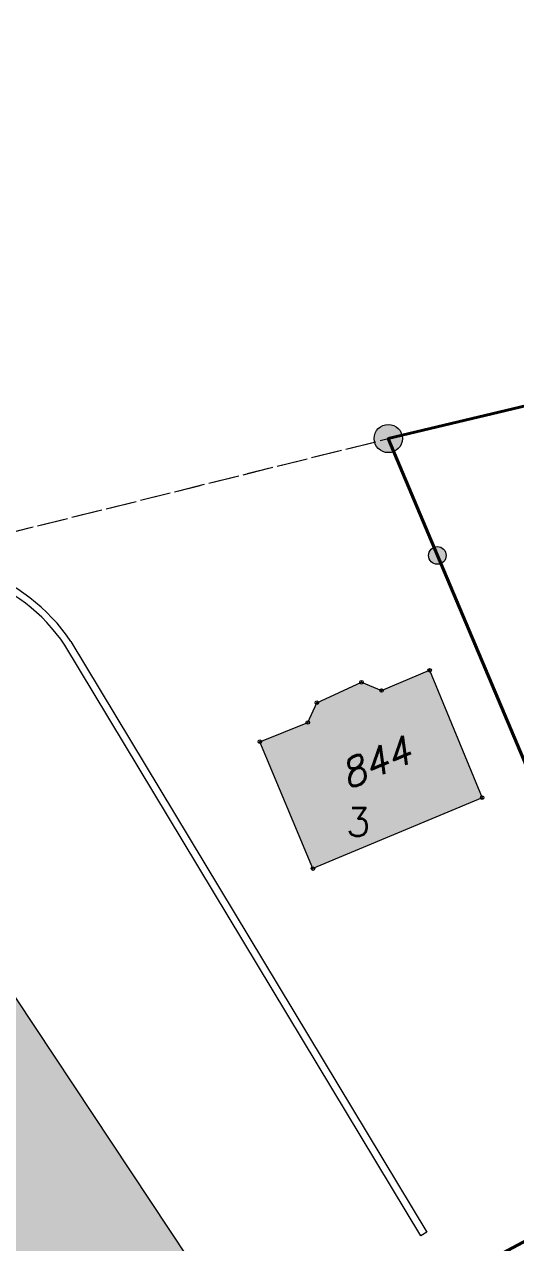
# Model space of a CAD drawing. Header units: metres. Extents: x 2513914 to 2544706, y 1140005 to 1171926.
# Drawn here: x 2515387.4 to 2515415.2, y 1146511.4 to 1146580.4 of the extents above; entities that cross this region are included whole.
import ezdxf
from ezdxf.enums import TextEntityAlignment as Align

# ---------------------------------------------------------------- set-up
doc = ezdxf.new("R2010")
doc.units = ezdxf.units.M
doc.linetypes.add('MO_I', pattern=[2, 1.5, -0.5])
for name, color, linetype, lineweight in [('MO_AD_NO_POLICE', 7, 'Continuous', 20), ('MO_BF', 7, 'Continuous', 40), ('MO_BF_PTS', 7, 'Continuous', 20), ('MO_CS_BAT', 7, 'Continuous', 20), ('MO_CS_BAT_DES', 7, 'Continuous', 20), ('MO_CS_BAT_NUM', 7, 'Continuous', 20), ('MO_CS_PTS', 7, 'Continuous', 20), ('MO_CS_SV_CHAMP', 7, 'MO_I', 20), ('MO_CS_SV_JARDIN', 7, 'MO_I', 20), ('MO_ODL_MUR', 7, 'Continuous', 20)]:
    doc.layers.add(name, color=color, linetype=linetype, lineweight=lineweight)
doc.layers.add('MO_BF_PTS_CA', color=7, linetype='Continuous', lineweight=18, true_color=0xffffff)
doc.layers.add('MO_CS_BAT_HACH', color=7, linetype='Continuous', lineweight=20, true_color=0xa0a0a0)
doc.styles.get("Standard").update_dxf_attribs({"font": 'simplex.shx'})

# ---------------------------------------------------------------- blocks, each defined once
blk = doc.blocks.new('AD')
at = {"layer": 'MO_AD_NO_POLICE'}
blk.add_attdef('NUMERO', text='', height=0.0016, dxfattribs=at).set_placement((0.000003, -0.000004), align=Align.MIDDLE_CENTER)
blk = doc.blocks.new('B_CS_BAT')
at = {"layer": 'MO_CS_BAT_DES', "oblique": 15.00003, "flags": 1}
blk.add_attdef('DESIGNATION', text='', height=0.0016, dxfattribs=at).set_placement((0.001426, -0.001132), align=Align.MIDDLE_CENTER)
at = {"layer": 'MO_CS_BAT_NUM', "oblique": 15.00003}
blk.add_attdef('NUMERO', text='', height=0.0016, dxfattribs=at).set_placement((0.001426, 0.000876), align=Align.MIDDLE_CENTER)
blk = doc.blocks.new('PTS_BF_BORNE')
at = {"layer": 'MO_BF_PTS_CA'}
h = blk.add_hatch(color=256, dxfattribs=at)
edge = h.paths.add_edge_path()
edge.add_arc((0, 0), 0.0008, 0, 360)
at = {"layer": 'MO_BF_PTS', "linetype": 'Continuous'}
blk.add_circle((0, 0), 0.0008, dxfattribs=at)
blk.add_point((0, 0), dxfattribs=at)
blk = doc.blocks.new('PTS_BF_CHEVILLE')
at = {"layer": 'MO_BF_PTS_CA'}
h = blk.add_hatch(color=256, dxfattribs=at)
edge = h.paths.add_edge_path()
edge.add_arc((0, 0), 0.0005, 0, 360)
at = {"layer": 'MO_BF_PTS', "linetype": 'Continuous'}
blk.add_circle((0, 0), 0.0005, dxfattribs=at)
blk.add_point((0, 0), dxfattribs=at)
blk = doc.blocks.new('PTS_CS')
at = {"layer": 'MO_CS_PTS', "linetype": 'Continuous'}
blk.add_circle((0, 0), 0.0001, dxfattribs=at)
at = {"layer": 'MO_CS_PTS'}
blk.add_point((0, 0), dxfattribs=at)

msp = doc.modelspace()

# ---------------------------------------------------------------- hatches: boundary and pattern name
at = {"layer": 'MO_CS_BAT_HACH'}
for points in [[(2515413.348, 1146536.589), (2515403.759, 1146532.57), (2515400.749, 1146539.769), (2515403.468, 1146540.859), (2515403.978, 1146541.979), (2515406.508, 1146543.139), (2515407.648, 1146542.669), (2515410.368, 1146543.819)], [(2515323.889, 1146502.35), (2515378.179, 1146538.36), (2515401.049, 1146503.88), (2515349.989, 1146469.92), (2515342.599, 1146465.01), (2515292.21, 1146431.541), (2515275.69, 1146420.571), (2515252.73, 1146455.141), (2515319.369, 1146499.35)]]:
    msp.add_hatch(color=256, dxfattribs=at).paths.add_polyline_path(points)

# ---------------------------------------------------------------- linework, layer by layer
at = {"layer": 'MO_BF', "flags": 128}
msp.add_lwpolyline([(2515444.939, 1146422.77), (2515432.089, 1146458.66), (2515428.149, 1146470.31), (2515412.779, 1146501.07), (2515411.379, 1146509.1), (2515424.458, 1146516.079), (2515425.088, 1146516.529), (2515410.808, 1146550.329), (2515408.028, 1146556.959), (2515439.128, 1146564.379), (2515458.768, 1146569.099), (2515461.778, 1146567.799), (2515463.478, 1146565.059), (2515463.508, 1146567.949), (2515463.288, 1146576.249), (2515462.718, 1146618.299), (2515459.968, 1146631.808)], dxfattribs=at)
msp.add_lwpolyline([(2515440.148, 1146561.329), (2515440.118, 1146561.409), (2515439.128, 1146564.379), (2515408.028, 1146556.959), (2515410.808, 1146550.329), (2515425.088, 1146516.529), (2515450.778, 1146532.339), (2515442.368, 1146555.269)], close=True, dxfattribs=at)
at = {"layer": 'MO_CS_BAT', "flags": 128}
for points in [[(2515413.348, 1146536.589), (2515403.759, 1146532.57), (2515400.749, 1146539.769), (2515403.468, 1146540.859), (2515403.978, 1146541.979), (2515406.508, 1146543.139), (2515407.648, 1146542.669), (2515410.368, 1146543.819)], [(2515323.889, 1146502.35), (2515378.179, 1146538.36), (2515401.049, 1146503.88), (2515349.989, 1146469.92), (2515342.599, 1146465.01), (2515292.21, 1146431.541), (2515275.69, 1146420.571), (2515252.73, 1146455.141), (2515319.369, 1146499.35)]]:
    msp.add_lwpolyline(points, close=True, dxfattribs=at)
at = {"layer": 'MO_CS_SV_CHAMP', "flags": 128}
msp.add_lwpolyline([(2515436.678, 1146678.908), (2515427.918, 1146680.888), (2515418.978, 1146679.798), (2515385.138, 1146663.189), (2515363.238, 1146649.469), (2515330.629, 1146626.699), (2515312.699, 1146612.83), (2515289.659, 1146593.53), (2515274.079, 1146578.4), (2515250.09, 1146553.32), (2515230.8, 1146532.391), (2515193.26, 1146490.021), (2515187.54, 1146481.531), (2515197.92, 1146493.831), (2515231.08, 1146526.041), (2515247.23, 1146539.211), (2515248.77, 1146540.471), (2515281.199, 1146571.86, -0.130553), (2515291.109, 1146574.44), (2515325.369, 1146579.34, -0.288958), (2515336.429, 1146572.93), (2515352.119, 1146539.52), (2515353.159, 1146537.84), (2515354.519, 1146535.63), (2515365.559, 1146543.03), (2515371.659, 1146546.66), (2515378.159, 1146549.52), (2515408.028, 1146556.959), (2515439.128, 1146564.379), (2515458.768, 1146569.099), (2515461.778, 1146567.799), (2515463.478, 1146565.059), (2515463.508, 1146567.949), (2515463.288, 1146576.249), (2515462.718, 1146618.299), (2515459.968, 1146631.808), (2515448.328, 1146665.138), (2515443.568, 1146673.078)], format="xyb", close=True, dxfattribs=at)
at = {"layer": 'MO_CS_SV_JARDIN', "flags": 128}
msp.add_lwpolyline([(2515187.54, 1146481.531), (2515197.92, 1146493.831), (2515231.08, 1146526.041), (2515247.23, 1146539.211), (2515248.77, 1146540.471), (2515281.199, 1146571.86, -0.130553), (2515291.109, 1146574.44), (2515325.369, 1146579.34, -0.288958), (2515336.429, 1146572.93), (2515352.119, 1146539.52), (2515353.159, 1146537.84), (2515354.519, 1146535.63), (2515365.559, 1146543.03), (2515371.659, 1146546.66), (2515378.159, 1146549.52), (2515408.028, 1146556.959), (2515439.128, 1146564.379), (2515458.768, 1146569.099), (2515461.778, 1146567.799), (2515463.478, 1146565.059), (2515463.278, 1146543.169), (2515458.768, 1146537.179), (2515450.778, 1146532.339), (2515425.088, 1146516.529), (2515424.458, 1146516.079), (2515411.379, 1146509.1), (2515412.779, 1146501.07), (2515428.149, 1146470.31), (2515432.089, 1146458.66), (2515387.569, 1146428.04), (2515395.599, 1146415.51), (2515393.949, 1146414.46), (2515404.769, 1146397.59), (2515406.409, 1146398.64), (2515406.659, 1146398.26), (2515345.709, 1146358.891), (2515314.049, 1146338.692), (2515305.16, 1146352.061), (2515295.741, 1146366.247), (2515293.86, 1146364.921), (2515294.2, 1146364.531), (2515278.77, 1146353.542), (2515260.41, 1146340.772), (2515261.76, 1146338.702), (2515262.99, 1146339.522), (2515266.21, 1146334.682), (2515265.89, 1146332.492), (2515261.22, 1146329.302), (2515261.04, 1146329.112), (2515252.81, 1146335.992), (2515244.74, 1146343.302), (2515237.32, 1146351.262), (2515222.78, 1146371.652), (2515196.49, 1146410.902), (2515197.22, 1146418.522), (2515203.67, 1146424.852), (2515185.81, 1146454.442), (2515183.82, 1146461.771), (2515183.95, 1146471.951)], format="xyb", close=True, dxfattribs=at)
at = {"layer": 'MO_ODL_MUR'}
for points in [[(2515390.039, 1146545.45, 0.337547), (2515378.159, 1146549.52)], [(2515389.699, 1146545.24, 0.336814), (2515378.299, 1146549.15)]]:
    msp.add_lwpolyline(points, format="xyb", dxfattribs=at)
for points in [[(2515390.039, 1146545.45), (2515410.219, 1146511.95)], [(2515410.219, 1146511.95), (2515409.879, 1146511.74), (2515389.699, 1146545.24)]]:
    msp.add_lwpolyline(points, dxfattribs=at)

# ---------------------------------------------------------------- block references
at = {"layer": 'MO_AD_NO_POLICE', "xscale": 1000, "yscale": 1000, "zscale": 1000}
msp.add_blockref('AD', (2515406.318, 1146535.219), dxfattribs=at).add_auto_attribs({'NUMERO': '3'})
at = {"layer": 'MO_BF_PTS', "xscale": 1000, "yscale": 1000, "zscale": 1000}
for name, p in [('PTS_BF_BORNE', (2515408.028, 1146556.959)), ('PTS_BF_CHEVILLE', (2515410.808, 1146550.329))]:
    msp.add_blockref(name, p, dxfattribs=at)
at = {"layer": 'MO_CS_BAT_NUM', "xscale": 1000, "yscale": 1000, "zscale": 1000, "rotation": 22.77}
msp.add_blockref('B_CS_BAT', (2515406.318, 1146537.219), dxfattribs=at).add_auto_attribs({'NUMERO': '844'})
at = {"layer": 'MO_CS_PTS', "xscale": 1000, "yscale": 1000, "zscale": 1000}
for p in [(2515410.368, 1146543.819), (2515406.508, 1146543.139), (2515407.648, 1146542.669), (2515403.978, 1146541.979), (2515403.468, 1146540.859), (2515400.749, 1146539.769), (2515413.348, 1146536.589), (2515403.759, 1146532.57)]:
    msp.add_blockref('PTS_CS', p, dxfattribs=at)

doc.saveas('drawing.dxf')
